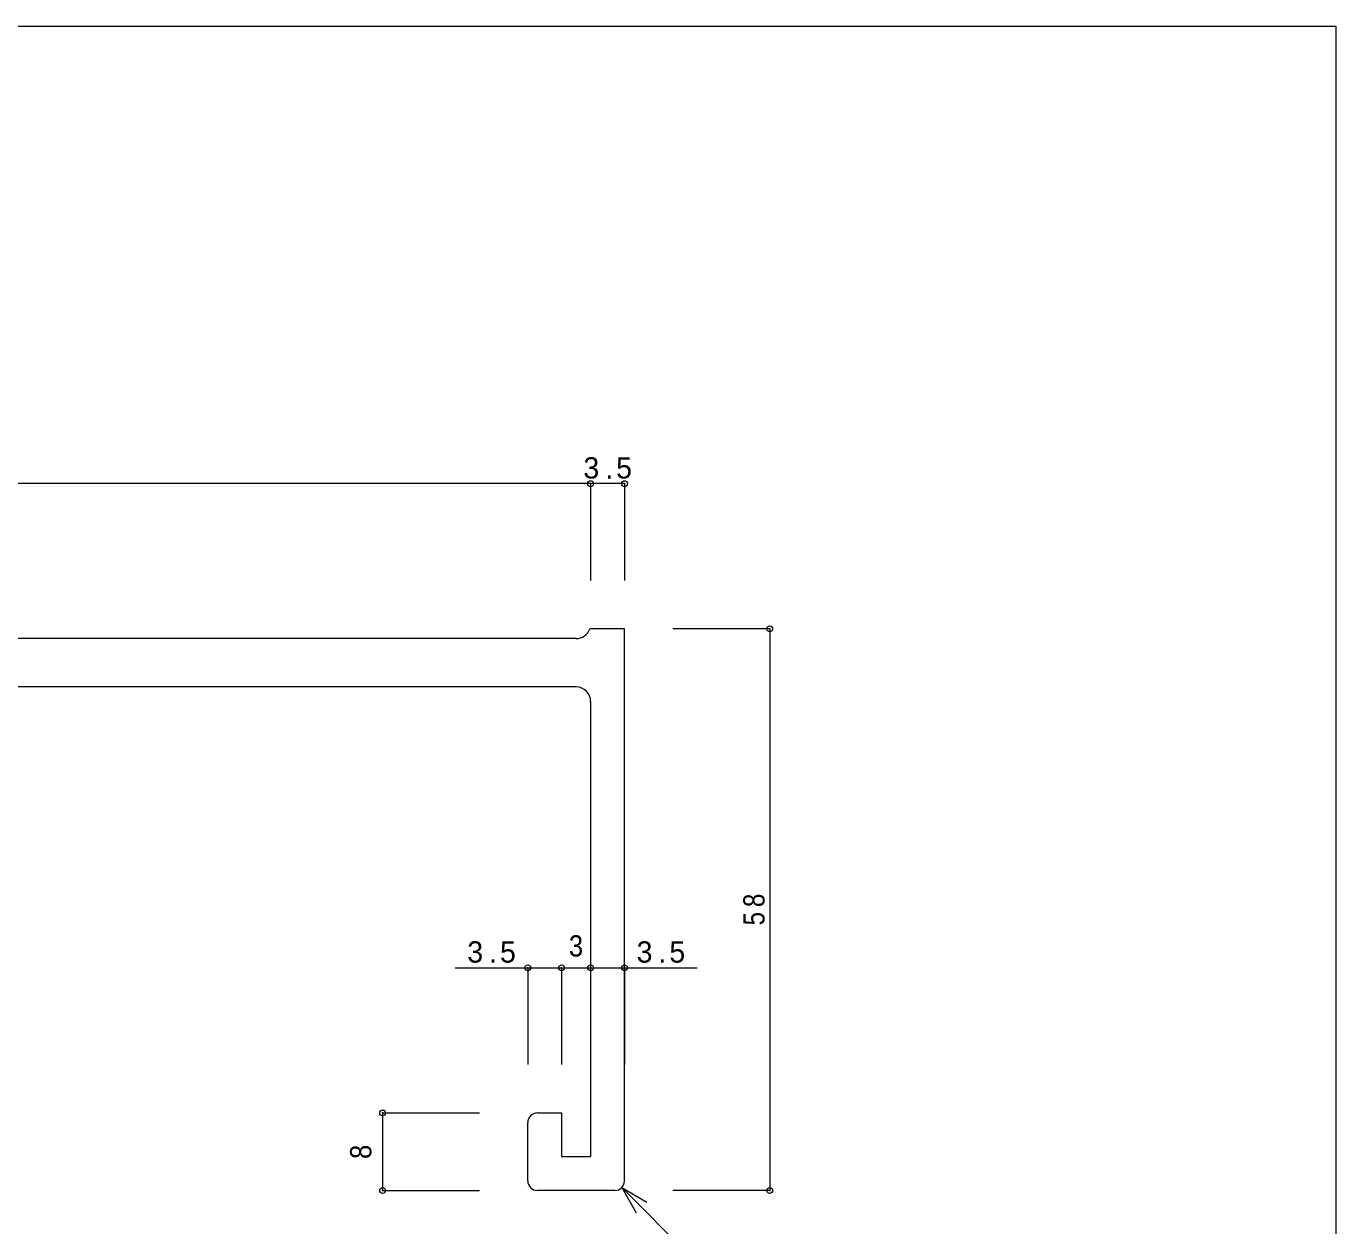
# Model space of a CAD drawing. Units: millimetres on the paper. Extents: x -141 to 141, y -98 to 98.
# Drawn here: x 5.7 to 141, y -26.4 to 97.5 of the extents above; entities that cross this region are included whole.
import ezdxf
from ezdxf.enums import TextEntityAlignment as Align

# ---------------------------------------------------------------- set-up
doc = ezdxf.new("R2010")
doc.units = ezdxf.units.MM
doc.header["$PDMODE"] = 32
doc.header["$PDSIZE"] = 0.6
for name, color, linetype, lineweight in [('0-0_ＫＢ製品', 2, 'Continuous', 9), ('0-3_寸法', 4, 'Continuous', 9), ('0-4_引出線字', 4, 'Continuous', 9), ('F-0_図面枠', 5, 'Continuous', 9)]:
    doc.layers.add(name, color=color, linetype=linetype, lineweight=lineweight)
doc.styles.add('HGｺﾞｼｯｸM', font='')
doc.styles.get('HGｺﾞｼｯｸM').set_extended_font_data('HGｺﾞｼｯｸM')

msp = doc.modelspace()

# ---------------------------------------------------------------- linework, layer by layer
at = {"layer": '0-0_ＫＢ製品'}
for p, q in [((67.5, 35.25), (63.914, 35.25)), ((67.5, -21.75), (67.5, 35.25)), ((62.5, 34.25), (-56, 34.25)), ((62.5, 29.25), (-67.5, 29.25)), ((64, 27.75), (64, -19.25)), ((58.5, -14.75), (61, -14.75)), ((61, -14.75), (61, -19.25)), ((57.5, -21.75), (57.5, -15.75)), ((61, -19.25), (64, -19.25)), ((66.5, -22.75), (58.5, -22.75))]:
    msp.add_line(p, q, dxfattribs=at)
for centre, radius, start, end in [((62.5, 35.75), 1.5, 270, 340.52905), ((62.5, 27.75), 1.5, 0, 90), ((58.5, -15.75), 1, 90, 180), ((58.5, -21.75), 1, 180, 270), ((66.5, -21.75), 1, 270, 0)]:
    msp.add_arc(centre, radius, start, end, dxfattribs=at)
at = {"layer": '0-3_寸法'}
for p, q in [((64, 50.25), (-67.5, 50.25)), ((67.5, 50.25), (64, 50.25)), ((64, 50.25), (64, 40.25)), ((67.5, 50.25), (67.5, 40.25)), ((82.5, 35.25), (72.5, 35.25)), ((82.5, 35.25), (82.5, -22.75)), ((50, 0.25), (61, 0.25)), ((57.5, 0.25), (57.5, -9.75)), ((61, 0.25), (61, -9.75)), ((61, 0.25), (64, 0.25)), ((64, 0.25), (64, -9.75)), ((64, 0.25), (75, 0.25)), ((67.5, 0.25), (67.5, -9.75)), ((42.5, -14.75), (42.5, -22.75)), ((42.5, -14.75), (52.5, -14.75)), ((42.5, -22.75), (52.5, -22.75)), ((82.5, -22.75), (72.5, -22.75))]:
    msp.add_line(p, q, dxfattribs=at)
for p in [(64, 50.25), (67.5, 50.25), (82.5, 35.25), (57.5, 0.25), (61, 0.25), (64, 0.25), (67.5, 0.25), (42.5, -14.75), (42.5, -22.75), (82.5, -22.75)]:
    msp.add_point(p, dxfattribs=at)
at = {"layer": '0-4_引出線字'}
for q in [(82.5, -37.75), (68.707, -25.055), (69.805, -23.957)]:
    msp.add_line((67.207, -22.457), q, dxfattribs=at)
at = {"layer": 'F-0_図面枠'}
for p, q in [((-141, 97.5), (141, 97.5)), ((141, 97.5), (141, -97.5))]:
    msp.add_line(p, q, dxfattribs=at)

# ---------------------------------------------------------------- texts
at = {"layer": '0-3_寸法', "color": 7, "style": 'HGｺﾞｼｯｸM', "width": 0.9}
msp.add_text('3', height=2.199, dxfattribs=at).set_placement((61.75, 0.75), align=Align.BOTTOM_LEFT)
msp.add_text('8', height=2.199, rotation=90, dxfattribs=at).set_placement((42, -19.5), align=Align.BOTTOM_LEFT)
at = {"layer": '0-3_寸法', "color": 7, "char_height": 2.199, "attachment_point": 7, "style": 'HGｺﾞｼｯｸM'}
for insert in [(63.25, 50.75), (51.25, 0.75), (68.75, 0.75)]:
    msp.add_mtext('\\T1.38;3.5', dxfattribs=dict(at, insert=insert))
at = {"layer": '0-3_寸法', "color": 7, "insert": (82, 4.625), "char_height": 2.199, "attachment_point": 7, "rotation": 90, "style": 'HGｺﾞｼｯｸM'}
msp.add_mtext('\\T1.36;\\W0.85;58', dxfattribs=at)

doc.saveas('drawing.dxf')
